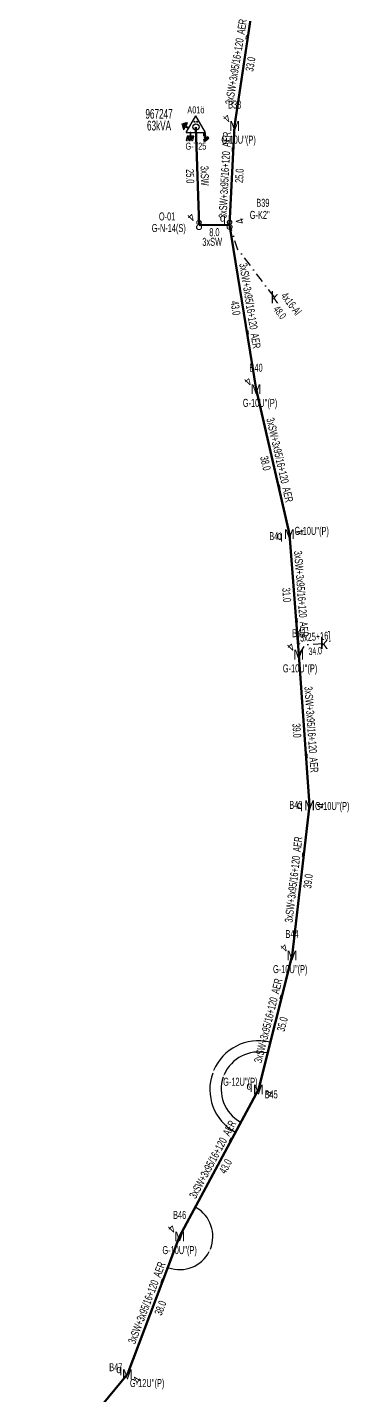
# Model space of a CAD drawing. Header units: millimetres. Extents: x 547575 to 550077, y 4149016 to 4153735.
# Drawn here: x 548087.4 to 548169, y 4151429.7 to 4151780.2 of the extents above; entities that cross this region are included whole.
import ezdxf
from ezdxf.enums import TextEntityAlignment as Align

# ---------------------------------------------------------------- set-up
doc = ezdxf.new("R2010")
doc.units = ezdxf.units.MM
doc.linetypes.add('DASHDOT', pattern=[5, 2.5, -1.25, 0, -1.25])
for name, color, linetype, lineweight in [('DIREK_ENH_YENI', 6, 'Continuous', 25), ('DIREK_OG_YENI', 10, 'Continuous', 25), ('HAT_ABONE_YERALTI_BYSK', 30, 'DASHDOT', 30), ('HAT_ABONE_YERALTI_YENI', 30, 'DASHDOT', 30), ('HAT_ENH_HAVAI_BYSK', 6, 'Continuous', 70), ('HAT_OG_HAVAI_YENI', 1, 'Continuous', 70), ('KOFRE_ABONE_MEVCUT', 6, 'Continuous', 25), ('TRAFO_MEVCUT', 5, 'Continuous', 30), ('TRAFO_TADILAT_BYSK', 5, 'Continuous', 30)]:
    doc.layers.add(name, color=color, linetype=linetype, lineweight=lineweight)
doc.styles.add('Direk', font='B_CAD')
doc.styles.get("Standard").update_dxf_attribs({"font": 'Arial'})
doc.dimstyles.new('ISO-25', dxfattribs={"dimtxt": 0.18, "dimasz": 0.18, "dimexe": 0.18, "dimexo": 0.0625, "dimgap": 0.09, "dimtad": 0, "dimtih": 1, "dimtoh": 1, "dimdec": 4, "dimzin": 0, "dimdsep": 46, "dimtxsty": 'Standard', "dimcen": 0.09, "dimadec": 0, "dimazin": 0, "dimtfac": 1, "dimtdec": 4, "dimtofl": 0, "dimtmove": 0, "dimatfit": 3, "dimfxl": 1, "dimtolj": 1, "dimtzin": 0, "dimarcsym": 0})

# ---------------------------------------------------------------- blocks, each defined once
blk = doc.blocks.new('*D17')
at = {"layer": 'Defpoints', "color": 0, "transparency": 16777216}
for p in [(548155.27, 4151542.479), (548140.360216, 4151515.36739), (548146.662957, 4151508.16905), (548146.662957, 4151508.16905), (548126.449, 4151470.502)]:
    blk.add_point(p, dxfattribs=at)
at = {"layer": 'HAT_ENH_HAVAI_BYSK', "color": 0, "lineweight": -2, "transparency": 16777216}
for start, end in [(76.995253, 156.885835), (160.811324, 240.701906)]:
    blk.add_arc((548146.662957, 4151508.16905), 9.567687, start, end, dxfattribs=at)
at = {"layer": 'HAT_ENH_HAVAI_BYSK', "color": 0, "transparency": 16777216}
for points in [[(548148.808965, 4151517.462175), (548148.823017, 4151517.520506), (548148.990985, 4151517.449187)], [(548141.966543, 4151499.798909), (548141.99541, 4151499.851508), (548142.138774, 4151499.738605)]]:
    blk.add_solid(points, dxfattribs=at)
at = {"layer": 'HAT_ENH_HAVAI_BYSK', "color": 0, "transparency": 16777216, "insert": (548137.739844, 4151511.621397), "char_height": 0.18, "attachment_point": 5, "rotation": 248.84857974}
blk.add_mtext('\\A1;166%%d', dxfattribs=at)
blk = doc.blocks.new('*D18')
at = {"layer": 'Defpoints', "color": 0, "transparency": 16777216}
for p in [(548146.662957, 4151508.16905), (548126.449, 4151470.502), (548126.449, 4151470.502), (548134.938597, 4151471.136205), (548113.074, 4151435.186)]:
    blk.add_point(p, dxfattribs=at)
at = {"layer": 'DIREK_OG_YENI', "color": 0, "lineweight": -2, "transparency": 16777216}
for start, end in [(337.724455, 60.56839), (250.4686, 333.312535)]:
    blk.add_arc((548126.449, 4151470.502), 8.513253, start, end, dxfattribs=at)
at = {"layer": 'DIREK_OG_YENI', "color": 0, "transparency": 16777216}
for points in [[(548130.646744, 4151477.942839), (548130.617815, 4151477.890274), (548130.474583, 4151478.003344)], [(548123.613148, 4151462.506779), (548123.592492, 4151462.450447), (548123.433823, 4151462.540581)]]:
    blk.add_solid(points, dxfattribs=at)
at = {"layer": 'DIREK_OG_YENI', "color": 0, "transparency": 16777216, "insert": (548134.19687, 4151466.974112), "char_height": 0.18, "attachment_point": 5, "rotation": 65.51849515}
blk.add_mtext('\\A1;173%%d', dxfattribs=at)
blk = doc.blocks.new('*D19')
at = {"layer": 'Defpoints', "color": 0, "transparency": 16777216}
for p in [(548155.269835, 4151542.478775), (548134.274891, 4151506.759275), (548146.662957, 4151508.16905), (548146.662957, 4151508.16905), (548126.449, 4151470.502)]:
    blk.add_point(p, dxfattribs=at)
at = {"layer": 'DIREK_OG_YENI', "color": 0, "lineweight": -2, "transparency": 16777216}
for start, end in [(76.744666, 157.342619), (160.354711, 240.952664)]:
    blk.add_arc((548146.662957, 4151508.16905), 12.468025, start, end, dxfattribs=at)
at = {"layer": 'DIREK_OG_YENI', "color": 0, "transparency": 16777216}
for points in [[(548149.514674, 4151520.275751), (548149.528853, 4151520.334052), (548149.696665, 4151520.262366)], [(548140.594955, 4151497.242936), (548140.623708, 4151497.295598), (548140.767318, 4151497.18301)]]:
    blk.add_solid(points, dxfattribs=at)
at = {"layer": 'DIREK_OG_YENI', "color": 0, "transparency": 16777216, "insert": (548135.034895, 4151512.66792), "char_height": 0.18, "attachment_point": 5, "rotation": 248.84866501}
blk.add_mtext('\\A1;166%%d', dxfattribs=at)
blk = doc.blocks.new('MEV_DIREK_OZEL')
h = blk.add_hatch(color=32)
h.paths.add_polyline_path([(-2.12, 1), (-2.34, 1.12), (-3.29, -0.52), (-3.08, -0.65), (-2.65, 0.09), (-1.88, -0.36), (-1.78, -0.19), (-2.55, 0.26)])
h.paths.add_polyline_path([(-3.44, -0.15), (-3.31, -0.22), (-2.59, 1.01), (-2.72, 1.09)])
h.paths.add_polyline_path([(-3.52, 0.32), (-3.39, 0.24), (-3.03, 0.85), (-3.16, 0.92)])
h.paths.add_polyline_path([(-3.56, 0.84), (-3.64, 0.71), (-3.51, 0.63), (-3.43, 0.76)])
h.paths.add_polyline_path([(-1.49, -2.34), (-2.24, -2.34), (-2.5, -3.47), (-2.4, -3.47), (-2.19, -2.54), (-1.89, -2.54), (-2.1, -3.47), (-2, -3.47), (-1.79, -2.54), (-1.49, -2.54), (-1.7, -3.48), (-1.6, -3.48), (-1.39, -2.54), (-1.09, -2.54), (-1.3, -3.48), (-1.2, -3.48), (-0.99, -2.54), (-0.69, -2.55), (-0.9, -3.48), (-0.8, -3.48), (-0.54, -2.35), (-1.29, -2.34), (-1.29, -1.44), (-1.49, -1.44)])
at = {"layer": 'TRAFO_MEVCUT'}
for points in [[(2.4, -1.57), (2.17, -1.92), (2.12, -1.44), (1.99, -1.44), (2.06, -2.32), (2.29, -1.96), (2.35, -2.67), (2.14, -2.67), (2.44, -2.87), (2.45, -2.86), (2.69, -2.49), (2.49, -2.63)], [(2.4, -1.57), (2.17, -1.92), (2.12, -1.44), (1.99, -1.44), (2.06, -2.32), (2.29, -1.96), (2.35, -2.67), (2.14, -2.67), (2.44, -2.87), (2.02, -3.19), (2.24, -3.79), (2.3, -3.74), (2.13, -3.26), (2.3, -3.13), (2.48, -3.6), (2.54, -3.56), (2.36, -3.08), (2.54, -2.94), (2.72, -3.42), (2.78, -3.38), (2.6, -2.9), (2.78, -2.76), (2.95, -3.24), (3.01, -3.2), (2.84, -2.72), (3.01, -2.58), (3.19, -3.06), (3.25, -3.01), (3.03, -2.42), (2.45, -2.86), (2.69, -2.49), (2.49, -2.63)], [(3.01, -2.58), (3.19, -3.06), (3.25, -3.01), (3.03, -2.42), (2.45, -2.86), (2.69, -2.49), (2.49, -2.63), (2.4, -1.57), (2.17, -1.92), (2.12, -1.44), (1.99, -1.44), (2.06, -2.32), (2.29, -1.96), (2.35, -2.67), (2.14, -2.67), (2.44, -2.87), (2.02, -3.19), (2.24, -3.79), (2.3, -3.74), (2.13, -3.26), (2.3, -3.13), (2.48, -3.6), (2.54, -3.56), (2.36, -3.08), (2.54, -2.94), (2.72, -3.42), (2.78, -3.38), (2.6, -2.9), (2.78, -2.76), (2.95, -3.24), (3.01, -3.2), (2.84, -2.72)]]:
    blk.add_hatch(color=32, dxfattribs=at).paths.add_polyline_path(points)
at = {"layer": 'TRAFO_MEVCUT', "linetype": 'Continuous'}
for p, q in [((-2.5, -1.44), (0, 2.89)), ((2.5, -1.44), (0, 2.89)), ((-2.5, -1.44), (2.5, -1.44))]:
    blk.add_line(p, q, dxfattribs=at)
at = {"layer": 'TRAFO_MEVCUT', "color": 32, "flags": 128}
blk.add_lwpolyline([(1.99, -1.44), (2.12, -1.44), (2.17, -1.92), (2.4, -1.57), (2.49, -2.63), (2.69, -2.49), (2.45, -2.86), (3.03, -2.42), (3.25, -3.01), (3.19, -3.06), (3.01, -2.58), (2.84, -2.72), (3.01, -3.2), (2.95, -3.24), (2.78, -2.76), (2.6, -2.9), (2.78, -3.38), (2.72, -3.42), (2.54, -2.94), (2.36, -3.08), (2.54, -3.56), (2.48, -3.6), (2.3, -3.13), (2.13, -3.26), (2.3, -3.74), (2.24, -3.79), (2.02, -3.19), (2.44, -2.87), (2.14, -2.67), (2.35, -2.67), (2.29, -1.96), (2.06, -2.32), (1.99, -1.44)], dxfattribs=at)
at = {"layer": 'TRAFO_MEVCUT', "linetype": 'Continuous'}
for centre, radius in [((0, 0), 0.804), ((-0.34, 1.34), 0.12), ((0.34, 1.34), 0.12)]:
    blk.add_circle(centre, radius, dxfattribs=at)
at = {"layer": 'TRAFO_TADILAT_BYSK', "color": 32, "flags": 128}
for points in [[(-3.51, 0.63), (-3.43, 0.76), (-3.56, 0.84), (-3.64, 0.71), (-3.51, 0.63)], [(-3.39, 0.24), (-3.03, 0.85), (-3.16, 0.92), (-3.52, 0.32), (-3.39, 0.24)], [(-3.31, -0.22), (-2.59, 1.01), (-2.72, 1.09), (-3.44, -0.15), (-3.31, -0.22)], [(-1.78, -0.19), (-2.55, 0.26), (-2.12, 1), (-2.34, 1.12), (-3.29, -0.52), (-3.08, -0.65), (-2.65, 0.09), (-1.88, -0.36), (-1.78, -0.19)], [(-1.29, -1.44), (-1.49, -1.44), (-1.49, -2.34), (-2.24, -2.34), (-2.5, -3.47), (-2.4, -3.47), (-2.19, -2.54), (-1.89, -2.54), (-2.1, -3.47), (-2, -3.47), (-1.79, -2.54), (-1.49, -2.54), (-1.7, -3.48), (-1.6, -3.48), (-1.39, -2.54), (-1.09, -2.54), (-1.3, -3.48), (-1.2, -3.48), (-0.99, -2.54), (-0.69, -2.55), (-0.9, -3.48), (-0.8, -3.48), (-0.54, -2.35), (-1.29, -2.34), (-1.29, -1.44)]]:
    blk.add_lwpolyline(points, dxfattribs=at)

msp = doc.modelspace()

# ---------------------------------------------------------------- linework, layer by layer
at = {"layer": 'HAT_ABONE_YERALTI_BYSK', "flags": 128}
msp.add_lwpolyline([(548156.991, 4151619.523), (548158.667434, 4151622.085756), (548163.473, 4151622.451)], dxfattribs=at)
at = {"layer": 'HAT_ABONE_YERALTI_YENI', "flags": 128}
msp.add_lwpolyline([(548150.747707, 4151711.062983), (548141.329137, 4151723.46601), (548139.260408, 4151729.663954)], dxfattribs=at)
at = {"layer": 'HAT_OG_HAVAI_YENI'}
for p, q in [((548145.417967, 4151787.479564), (548140.556, 4151754.948)), ((548131.423997, 4151729.587603), (548130.623433, 4151754.688401)), ((548139.260408, 4151729.663954), (548140.556, 4151754.948)), ((548139.260408, 4151729.663954), (548131.423997, 4151729.587603)), ((548139.260408, 4151729.663954), (548146.051, 4151687.533)), ((548146.051, 4151687.533), (548154.581, 4151650.42)), ((548154.581, 4151650.42), (548156.991, 4151619.523)), ((548156.991, 4151619.523), (548159.757007, 4151580.928141)), ((548159.757007, 4151580.928141), (548155.27, 4151542.479)), ((548155.27, 4151542.479), (548146.663, 4151508.169)), ((548146.663, 4151508.169), (548126.449, 4151470.502)), ((548126.449, 4151470.502), (548113.074, 4151435.186)), ((548113.074, 4151435.186), (548087.399, 4151404.214))]:
    msp.add_line(p, q, dxfattribs=at)

# ---------------------------------------------------------------- block references
at = {"layer": 'TRAFO_MEVCUT', "linetype": 'ByBlock'}
msp.add_blockref('MEV_DIREK_OZEL', (548130.623433, 4151754.688401), dxfattribs=at)

# ---------------------------------------------------------------- texts
at = {"layer": 'DIREK_ENH_YENI', "width": 0.53}
for s, p in [('G-N-14(S)', (548123.661416, 4151728.816268)), ('O-01', (548123.238002, 4151731.794386))]:
    msp.add_text(s, height=2.05, dxfattribs=at).set_placement(p, align=Align.MIDDLE_CENTER)
at = {"layer": 'DIREK_ENH_YENI', "color": 32, "style": 'Direk'}
msp.add_text('4', height=2, rotation=225.000001, dxfattribs=at).set_placement((548129.444098, 4151731.567501), align=Align.MIDDLE_CENTER)
at = {"layer": 'DIREK_ENH_YENI', "style": 'Direk'}
msp.add_text('8', height=2.5, dxfattribs=at).set_placement((548131.423997, 4151729.587603), align=Align.MIDDLE_CENTER)
at = {"layer": 'DIREK_OG_YENI', "width": 0.53}
for s, p in [('B38', (548140.556, 4151760.448)), ("G-10U''(P)", (548141.567715, 4151751.448)), ('B39', (548147.79234, 4151735.276546)), ("G-K2''", (548147.002268, 4151732.183746)), ('B40', (548146.051, 4151693.033)), ("G-10U''(P)", (548147.062715, 4151684.033)), ('B41', (548151.121293, 4151649.890444)), ("G-10U''(P)", (548160.321143, 4151651.246993)), ('B42', (548156.991, 4151625.023)), ("G-10U''(P)", (548157.32821, 4151616.023)), ('B43', (548156.258572, 4151581.032798)), ("G-10U''(P)", (548165.579627, 4151580.764043)), ('B44', (548155.27, 4151547.979)), ("G-10U''(P)", (548154.806029, 4151538.979)), ("G-12U''(P)", (548142.016995, 4151510.120721)), ('B45', (548149.921957, 4151506.8926)), ('B46', (548126.449, 4151476.002)), ("G-10U''(P)", (548126.449, 4151467.002)), ('B47', (548110.080404, 4151436.99939)), ("G-12U''(P)", (548118.125328, 4151432.943245))]:
    msp.add_text(s, height=2.05, dxfattribs=at).set_placement(p, align=Align.MIDDLE_CENTER)
at = {"layer": 'DIREK_OG_YENI', "color": 32, "style": 'Direk'}
for rotation, p in [(225.000001, (548138.576101, 4151756.927899)), (108.439353, (548141.916653, 4151730.549596)), (225.000001, (548144.071101, 4151689.512899)), (98.702368, (548157.348765, 4151650.843645)), (225.000001, (548155.011101, 4151621.502899)), (448.286489, (548162.555755, 4151580.844416)), (225.000001, (548153.290101, 4151544.458899)), (428.611753, (548149.270166, 4151507.14788)), (225.000001, (548124.469101, 4151472.481899)), (418.794336, (548115.468877, 4151433.735288))]:
    msp.add_text('4', height=2, rotation=rotation, dxfattribs=at).set_placement(p, align=Align.MIDDLE_CENTER)
at = {"layer": 'DIREK_OG_YENI', "style": 'Direk'}
for s, p in [('M', (548140.556, 4151754.948)), ('8', (548139.260408, 4151729.663954)), ('M', (548146.051, 4151687.533)), ('M', (548154.581, 4151650.42)), ('M', (548156.991, 4151619.523)), ('M', (548159.757007, 4151580.928141)), ('M', (548155.27, 4151542.479)), ('M', (548146.663, 4151508.169)), ('M', (548126.449, 4151470.502)), ('M', (548113.074, 4151435.186))]:
    msp.add_text(s, height=2.5, dxfattribs=at).set_placement(p, align=Align.MIDDLE_CENTER)
at = {"layer": 'DIREK_OG_YENI', "color": 4, "style": 'Direk'}
for p in [(548137.492641, 4151731.431721), (548152.109781, 4151650.041746), (548157.258125, 4151581.002896), (548144.335173, 4151509.080714), (548110.935717, 4151436.481279)]:
    msp.add_text('q', height=2, dxfattribs=at).set_placement(p, align=Align.MIDDLE_CENTER)
at = {"layer": 'HAT_ABONE_YERALTI_BYSK', "lineweight": 30, "width": 0.53}
msp.add_text('[3x25+16]', height=2.05, rotation=4.346377, dxfattribs=at).set_placement((548161.005799, 4151623.115933), align=Align.CENTER)
msp.add_text('34.0', height=1.9, rotation=4.346377, dxfattribs=at).set_placement((548161.134635, 4151621.420822), align=Align.TOP_CENTER)
at = {"layer": 'HAT_ABONE_YERALTI_YENI', "lineweight": 30, "width": 0.53}
msp.add_text('4x16-Al', height=2.05, rotation=307.56092, dxfattribs=at).set_placement((548154.253535, 4151708.811059), align=Align.CENTER)
msp.add_text('48.0', height=1.9, rotation=307.56092, dxfattribs=at).set_placement((548152.905935, 4151707.774731), align=Align.TOP_CENTER)
at = {"layer": 'HAT_OG_HAVAI_YENI', "lineweight": 30, "width": 0.53}
for s, rotation, p in [('3xSW+3x95/16+120_AER', 440.648739, (548141.914796, 4151771.227114, 274070.04)), ('3xSW+3x95/16+120_AER', 87.066645, (548139.059318, 4151742.349475)), ('3xSW', 271.826771, (548131.873283, 4151742.165098, 274065.311716)), ('3xSW', 360.558225, (548134.816416, 4151724.265673, 274065.711999)), ('3xSW+3x95/16+120_AER', 279.156086, (548143.494874, 4151708.733733, 274073.0255)), ('3xSW+3x95/16+120_AER', 282.943981, (548151.144401, 4151669.166899, 274077.2905)), ('3xSW+3x95/16+120_AER', 274.460103, (548156.633426, 4151635.0376, 274078.4955)), ('3xSW+3x95/16+120_AER', 274.099252, (548159.221829, 4151600.286332, 274079.878504)), ('3xSW+3x95/16+120_AER', 443.343498, (548156.669151, 4151561.801987, 274077.634917)), ('3xSW+3x95/16+120_AER', 435.917484, (548150.141942, 4151525.530734, 274073.331479)), ('3xSW+3x95/16+120_AER', 421.779846, (548135.807012, 4151489.737457, 274063.2245)), ('3xSW+3x95/16+120_AER', 429.257144, (548118.966598, 4151453.145048, 274056.537))]:
    msp.add_text(s, height=2.05, rotation=rotation, dxfattribs=at).set_placement(p, align=Align.CENTER)
for s, rotation, p in [('33.0', 440.648739, (548143.592204, 4151770.950886, 274070.04)), ('25.0', 271.826771, (548130.174147, 4151742.110906, 274065.311716)), ('25.0', 87.066645, (548140.75709, 4151742.262479)), ('8.0', 360.558225, (548135.350484, 4151728.775819, 274065.711999)), ('43.0', 279.156086, (548141.816534, 4151708.463221, 274073.0255)), ('38.0', 282.943981, (548149.487599, 4151668.786101, 274077.2905)), ('31.0', 274.460103, (548154.938574, 4151634.9054, 274078.4955)), ('39.0', 274.099252, (548157.526178, 4151600.164809, 274079.878504)), ('39.0', 443.343498, (548158.357691, 4151561.604929, 274077.634917)), ('35.0', 435.917484, (548151.790851, 4151525.117091, 274073.331479)), ('43.0', 421.779846, (548137.304945, 4151488.933594, 274063.2245)), ('38.0', 429.257144, (548120.556402, 4151452.542952, 274056.537))]:
    msp.add_text(s, height=2.05, rotation=rotation, dxfattribs=at).set_placement(p, align=Align.TOP_CENTER)
at = {"layer": 'KOFRE_ABONE_MEVCUT', "style": 'Direk'}
msp.add_text('k', height=3, dxfattribs=at).set_placement((548150.747707, 4151711.062983), align=Align.MIDDLE_CENTER)
at = {"layer": 'KOFRE_ABONE_MEVCUT', "linetype": 'ByBlock', "style": 'Direk'}
msp.add_text('k', height=3, dxfattribs=at).set_placement((548163.473, 4151622.451), align=Align.MIDDLE_CENTER)
at = {"layer": 'TRAFO_MEVCUT', "linetype": 'ByBlock', "width": 0.6}
for s, height, p in [('967247', 2.5, (548121.169386, 4151756.812034)), ('A01ö', 1.8, (548130.623433, 4151758.188401)), ('63kVA', 2.5, (548121.169386, 4151753.812034))]:
    msp.add_text(s, height=height, dxfattribs=at).set_placement(p, align=Align.CENTER)
msp.add_text('G-T25', height=1.8, dxfattribs=at).set_placement((548130.623433, 4151750.688401), align=Align.TOP_CENTER)

# ---------------------------------------------------------------- dimensions: what is measured, and where the dimension line sits
at = {"layer": 'DIREK_OG_YENI'}
for base, line1, line2, picture, middle, turn in [((548134.274891, 4151506.759275), ((548155.269835, 4151542.478775), (548146.662957, 4151508.16905)), ((548146.662957, 4151508.16905), (548126.449, 4151470.502)), '*D19', (548135.034895, 4151512.66792), 248.848665), ((548134.938597, 4151471.136205), ((548146.662957, 4151508.16905), (548126.449, 4151470.502)), ((548126.449, 4151470.502), (548113.074, 4151435.186)), '*D18', (548134.19687, 4151466.974112), 65.518495)]:
    dim = msp.add_angular_dim_2l(base=base, line1=line1, line2=line2, dimstyle='ISO-25', dxfattribs=at)
    dim.commit()
    dim.dimension.update_dxf_attribs({"geometry": picture, "text_midpoint": middle, "dimtype": 162, "text_rotation": turn})
at = {"layer": 'HAT_ENH_HAVAI_BYSK'}
dim = msp.add_angular_dim_2l(base=(548140.360216, 4151515.36739), line1=((548155.27, 4151542.479), (548146.662957, 4151508.16905)), line2=((548146.662957, 4151508.16905), (548126.449, 4151470.502)), dimstyle='ISO-25', dxfattribs=at)
dim.commit()
dim.dimension.update_dxf_attribs({"geometry": '*D17', "text_midpoint": (548137.739844, 4151511.621397), "dimtype": 162, "text_rotation": 248.84858})

doc.saveas('drawing.dxf')
